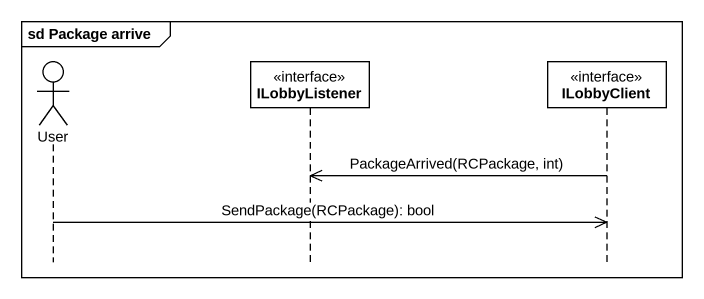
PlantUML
@startuml
mainframe sd Package arrive
hide footbox
actor User
participant ILobbyListener <<interface>>
participant ILobbyClient <<interface>>

ILobbyClient ->> ILobbyListener : PackageArrived(RCPackage, int)
User ->> ILobbyClient : SendPackage(RCPackage): bool
@enduml
